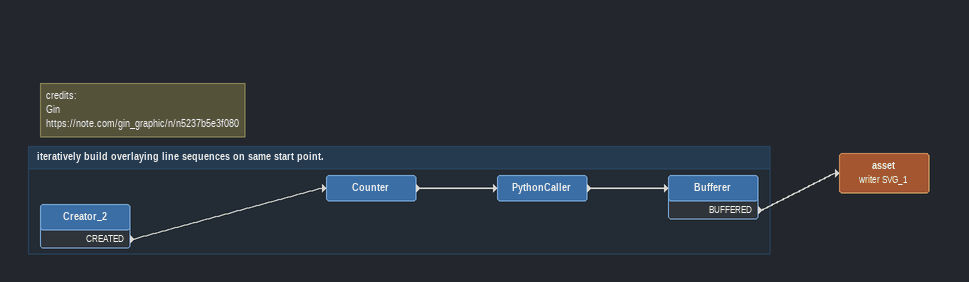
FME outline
Note: credits: / Gin / https://note.com/gin_graphic/n/n5237b5e3f080
asset (writer SVG_1)

Bookmark: iteratively build overlaying line sequences on same start point.
Creator_2
    CREATED -> Counter
Counter
    -> PythonCaller
PythonCaller
    -> Bufferer
Bufferer
    BUFFERED -> asset (writer SVG_1)
